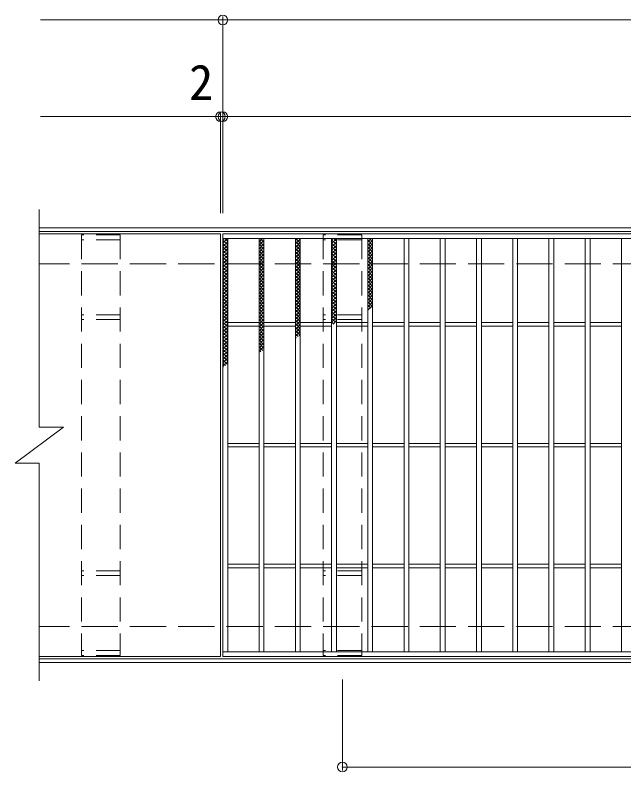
# Model space of a CAD drawing. Units: millimetres on the paper, enlarged 2 times, with parts at other scales. Extents: x -328 to 456, y -387 to 322.
# Drawn here: x -161.3 to -60.5, y 190.5 to 315.8 of the extents above; entities that cross this region are included whole.
import ezdxf
from ezdxf.enums import TextEntityAlignment as Align

# ---------------------------------------------------------------- set-up
doc = ezdxf.new("R2010")
doc.units = ezdxf.units.MM
doc.header["$LTSCALE"] = 2
doc.header["$PDMODE"] = 32
doc.header["$PDSIZE"] = 1.6
doc.linetypes.add('DASHED2', pattern=[3, 2, -1])
doc.linetypes.add('DASHED3', pattern=[4, 3, -1])
for name, color, linetype, lineweight in [('C-1', 2, 'Continuous', 9), ('C-2', 3, 'Continuous', 9), ('C-4', 7, 'Continuous', 9), ('C-8', 3, 'DASHED2', 9), ('C-9', 6, 'Continuous', 5)]:
    doc.layers.add(name, color=color, linetype=linetype, lineweight=lineweight)
doc.styles.add('ＭＳ ゴシック', font='')
doc.styles.get('ＭＳ ゴシック').set_extended_font_data('MS Gothic')

msp = doc.modelspace()

# ---------------------------------------------------------------- linework, layer by layer
at = {"layer": 'C-1'}
for p, q in [((103.719, 280.598), (-157.281, 280.598)), ((103.719, 279.998), (-157.281, 279.998)), ((103.719, 209.198), (-157.281, 209.198)), ((103.719, 208.598), (-157.281, 208.598))]:
    msp.add_line(p, q, dxfattribs=at)
at = {"layer": 'C-1', "linetype": 'DASHED3'}
for p, q in [((103.719, 274.598), (-157.281, 274.598)), ((103.719, 214.598), (-157.281, 214.598))]:
    msp.add_line(p, q, dxfattribs=at)
at = {"layer": 'C-2'}
for p, q in [((-157.281, 283.598), (-157.281, 247.598)), ((-127.281, 279.598), (-157.281, 279.598)), ((-127.281, 279.598), (-127.281, 209.598)), ((-126.881, 278.798), (71.919, 278.798)), ((-126.081, 210.398), (-126.081, 278.798)), ((-120.881, 210.398), (-120.881, 278.798)), ((-120.081, 210.398), (-120.081, 278.798)), ((-114.881, 210.398), (-114.881, 278.798)), ((-114.081, 210.398), (-114.081, 278.798)), ((-108.881, 210.398), (-108.881, 278.798)), ((-108.081, 210.398), (-108.081, 278.798)), ((-102.881, 210.398), (-102.881, 278.798)), ((-102.081, 210.398), (-102.081, 278.798)), ((-96.881, 210.398), (-96.881, 278.798)), ((-96.081, 210.398), (-96.081, 278.798)), ((-90.881, 210.398), (-90.881, 278.798)), ((-90.081, 210.398), (-90.081, 278.798)), ((-84.881, 210.398), (-84.881, 278.798)), ((-84.081, 210.398), (-84.081, 278.798)), ((-78.881, 210.398), (-78.881, 278.798)), ((-78.081, 210.398), (-78.081, 278.798)), ((-72.881, 210.398), (-72.881, 278.798)), ((-72.081, 210.398), (-72.081, 278.798)), ((-66.881, 210.398), (-66.881, 278.798)), ((-66.081, 210.398), (-66.081, 278.798)), ((-60.881, 210.398), (-60.881, 278.798)), ((-126.081, 264.898), (-120.881, 264.898)), ((-120.081, 264.898), (-114.881, 264.898)), ((-114.081, 264.898), (-108.881, 264.898)), ((-108.081, 264.898), (-102.881, 264.898)), ((-102.081, 264.898), (-96.881, 264.898)), ((-96.081, 264.898), (-90.881, 264.898)), ((-90.081, 264.898), (-84.881, 264.898)), ((-84.081, 264.898), (-78.881, 264.898)), ((-78.081, 264.898), (-72.881, 264.898)), ((-72.081, 264.898), (-66.881, 264.898)), ((-66.081, 264.898), (-60.881, 264.898)), ((-126.081, 264.298), (-120.881, 264.298)), ((-120.081, 264.298), (-114.881, 264.298)), ((-114.081, 264.298), (-108.881, 264.298)), ((-108.081, 264.298), (-102.881, 264.298)), ((-102.081, 264.298), (-96.881, 264.298)), ((-96.081, 264.298), (-90.881, 264.298)), ((-90.081, 264.298), (-84.881, 264.298)), ((-84.081, 264.298), (-78.881, 264.298)), ((-78.081, 264.298), (-72.881, 264.298)), ((-72.081, 264.298), (-66.881, 264.298)), ((-66.081, 264.298), (-60.881, 264.298)), ((-161.281, 241.598), (-153.281, 247.598)), ((-157.281, 247.598), (-153.281, 247.598)), ((-126.081, 244.898), (-120.881, 244.898)), ((-120.081, 244.898), (-114.881, 244.898)), ((-114.081, 244.898), (-108.881, 244.898)), ((-108.081, 244.898), (-102.881, 244.898)), ((-102.081, 244.898), (-96.881, 244.898)), ((-96.081, 244.898), (-90.881, 244.898)), ((-90.081, 244.898), (-84.881, 244.898)), ((-84.081, 244.898), (-78.881, 244.898)), ((-78.081, 244.898), (-72.881, 244.898)), ((-72.081, 244.898), (-66.881, 244.898)), ((-66.081, 244.898), (-60.881, 244.898)), ((-126.081, 244.298), (-120.881, 244.298)), ((-120.081, 244.298), (-114.881, 244.298)), ((-114.081, 244.298), (-108.881, 244.298)), ((-108.081, 244.298), (-102.881, 244.298)), ((-102.081, 244.298), (-96.881, 244.298)), ((-96.081, 244.298), (-90.881, 244.298)), ((-90.081, 244.298), (-84.881, 244.298)), ((-84.081, 244.298), (-78.881, 244.298)), ((-78.081, 244.298), (-72.881, 244.298)), ((-72.081, 244.298), (-66.881, 244.298)), ((-66.081, 244.298), (-60.881, 244.298)), ((-161.281, 241.598), (-157.281, 241.598)), ((-157.281, 241.598), (-157.281, 205.598)), ((-126.081, 224.898), (-120.881, 224.898)), ((-126.081, 224.298), (-120.881, 224.298)), ((-120.081, 224.898), (-114.881, 224.898)), ((-120.081, 224.298), (-114.881, 224.298)), ((-114.081, 224.898), (-108.881, 224.898)), ((-114.081, 224.298), (-108.881, 224.298)), ((-108.081, 224.898), (-102.881, 224.898)), ((-108.081, 224.298), (-102.881, 224.298)), ((-102.081, 224.898), (-96.881, 224.898)), ((-102.081, 224.298), (-96.881, 224.298)), ((-96.081, 224.898), (-90.881, 224.898)), ((-96.081, 224.298), (-90.881, 224.298)), ((-90.081, 224.898), (-84.881, 224.898)), ((-90.081, 224.298), (-84.881, 224.298)), ((-84.081, 224.898), (-78.881, 224.898)), ((-84.081, 224.298), (-78.881, 224.298)), ((-78.081, 224.898), (-72.881, 224.898)), ((-78.081, 224.298), (-72.881, 224.298)), ((-72.081, 224.898), (-66.881, 224.898)), ((-72.081, 224.298), (-66.881, 224.298)), ((-66.081, 224.898), (-60.881, 224.898)), ((-66.081, 224.298), (-60.881, 224.298)), ((-127.281, 209.598), (-157.281, 209.598)), ((71.919, 210.398), (-126.881, 210.398)), ((71.919, 209.598), (-126.881, 209.598))]:
    msp.add_line(p, q, dxfattribs=at)
msp.add_lwpolyline([(-126.881, 209.598), (-126.881, 279.598), (71.919, 279.598)], dxfattribs=at)
at = {"layer": 'C-4'}
for p, q in [((-157.081, 314.998), (103.919, 314.998)), ((-126.881, 282.998), (-126.881, 315.598)), ((-127.281, 282.998), (-127.281, 299.598)), ((-157.081, 298.998), (103.919, 298.998)), ((-107.081, 190.707), (-107.081, 205.798)), ((-107.081, 191.307), (72.919, 191.307))]:
    msp.add_line(p, q, dxfattribs=at)
for p in [(-126.881, 314.998), (-127.281, 298.998), (-126.881, 298.998), (-107.081, 191.307)]:
    msp.add_point(p, dxfattribs=at)
at = {"layer": 'C-8'}
for p, q in [((-143.881, 278.598), (-150.281, 278.598)), ((-143.881, 279.398), (-143.881, 209.798)), ((-103.881, 278.598), (-110.281, 278.598)), ((-103.881, 279.398), (-103.881, 209.798)), ((-143.881, 266.198), (-150.281, 266.198)), ((-103.881, 266.198), (-110.281, 266.198)), ((-143.881, 265.398), (-150.281, 265.398)), ((-103.881, 265.398), (-110.281, 265.398)), ((-143.881, 223.798), (-150.281, 223.798)), ((-103.881, 223.798), (-110.281, 223.798)), ((-143.881, 222.998), (-150.281, 222.998)), ((-103.881, 222.998), (-110.281, 222.998)), ((-143.881, 210.598), (-150.281, 210.598)), ((-103.881, 210.598), (-110.281, 210.598)), ((-143.881, 209.798), (-150.281, 209.798)), ((-103.881, 209.798), (-110.281, 209.798))]:
    msp.add_line(p, q, dxfattribs=at)
for points in [[(-143.881, 279.398), (-150.281, 279.398), (-150.281, 209.798)], [(-103.881, 279.398), (-110.281, 279.398), (-110.281, 209.798)]]:
    msp.add_lwpolyline(points, dxfattribs=at)
at = {"layer": 'C-9'}
for p, q in [((-126.881, 278.04), (-126.123, 278.798)), ((-126.881, 278.605), (-126.688, 278.798)), ((-126.881, 278.55), (-126.081, 277.75)), ((-126.881, 277.474), (-126.081, 278.274)), ((-126.563, 278.798), (-126.081, 278.316)), ((-120.881, 278.262), (-120.346, 278.798)), ((-120.881, 277.697), (-120.081, 278.497)), ((-120.881, 278.429), (-120.081, 277.629)), ((-120.683, 278.798), (-120.081, 278.195)), ((-120.118, 278.798), (-120.081, 278.761)), ((-114.881, 278.476), (-114.559, 278.798)), ((-114.881, 277.91), (-114.081, 278.71)), ((-114.881, 278.3), (-114.081, 277.5)), ((-114.813, 278.798), (-114.081, 278.066)), ((-114.247, 278.798), (-114.081, 278.631)), ((-108.881, 278.554), (-108.638, 278.798)), ((-108.881, 277.988), (-108.081, 278.788)), ((-108.881, 278.601), (-108.081, 277.801)), ((-108.881, 277.423), (-108.081, 278.223)), ((-108.512, 278.798), (-108.081, 278.366)), ((-102.881, 278.248), (-102.331, 278.798)), ((-102.881, 278.517), (-102.081, 277.717)), ((-102.881, 277.682), (-102.081, 278.482)), ((-102.596, 278.798), (-102.081, 278.282)), ((-126.881, 277.984), (-126.081, 277.184)), ((-126.881, 276.908), (-126.081, 277.708)), ((-126.881, 277.419), (-126.081, 276.618)), ((-126.881, 276.343), (-126.081, 277.142)), ((-120.881, 277.131), (-120.081, 277.931)), ((-120.881, 277.864), (-120.081, 277.064)), ((-120.881, 276.565), (-120.081, 277.365)), ((-120.881, 277.298), (-120.081, 276.498)), ((-114.881, 277.344), (-114.081, 278.144)), ((-114.881, 277.734), (-114.081, 276.934)), ((-114.881, 276.779), (-114.081, 277.579)), ((-114.881, 277.168), (-114.081, 276.368)), ((-114.881, 276.213), (-114.081, 277.013)), ((-108.881, 278.035), (-108.081, 277.235)), ((-108.881, 276.857), (-108.081, 277.657)), ((-108.881, 277.469), (-108.081, 276.669)), ((-108.881, 276.291), (-108.081, 277.091)), ((-108.881, 276.904), (-108.081, 276.104)), ((-102.881, 277.951), (-102.081, 277.151)), ((-102.881, 277.116), (-102.081, 277.916)), ((-102.881, 277.385), (-102.081, 276.585)), ((-102.881, 276.55), (-102.081, 277.351)), ((-126.881, 276.853), (-126.081, 276.053)), ((-126.881, 275.777), (-126.081, 276.577)), ((-126.881, 276.287), (-126.081, 275.487)), ((-126.881, 275.211), (-126.081, 276.011)), ((-126.881, 275.721), (-126.081, 274.921)), ((-120.881, 276), (-120.081, 276.8)), ((-120.881, 276.732), (-120.081, 275.932)), ((-120.881, 275.434), (-120.081, 276.234)), ((-120.881, 276.167), (-120.081, 275.367)), ((-120.881, 274.868), (-120.081, 275.668)), ((-114.881, 276.603), (-114.081, 275.803)), ((-114.881, 275.647), (-114.081, 276.447)), ((-114.881, 276.037), (-114.081, 275.237)), ((-114.881, 275.082), (-114.081, 275.882)), ((-108.881, 275.726), (-108.081, 276.526)), ((-108.881, 276.338), (-108.081, 275.538)), ((-108.881, 275.16), (-108.081, 275.96)), ((-108.881, 275.772), (-108.081, 274.972)), ((-102.881, 276.82), (-102.081, 276.02)), ((-102.881, 275.985), (-102.081, 276.785)), ((-102.881, 276.254), (-102.081, 275.454)), ((-102.881, 275.419), (-102.081, 276.219)), ((-102.881, 275.688), (-102.081, 274.888)), ((-102.881, 274.853), (-102.081, 275.653)), ((-126.881, 274.645), (-126.081, 275.445)), ((-126.881, 275.156), (-126.081, 274.356)), ((-126.881, 274.08), (-126.081, 274.88)), ((-126.881, 274.59), (-126.081, 273.79)), ((-120.881, 275.601), (-120.081, 274.801)), ((-120.881, 274.302), (-120.081, 275.103)), ((-120.881, 275.035), (-120.081, 274.235)), ((-120.881, 273.737), (-120.081, 274.537)), ((-120.881, 274.47), (-120.081, 273.67)), ((-114.881, 275.471), (-114.081, 274.671)), ((-114.881, 274.516), (-114.081, 275.316)), ((-114.881, 274.906), (-114.081, 274.106)), ((-114.881, 273.95), (-114.081, 274.75)), ((-108.881, 274.594), (-108.081, 275.394)), ((-108.881, 275.207), (-108.081, 274.406)), ((-108.881, 274.029), (-108.081, 274.829)), ((-108.881, 274.641), (-108.081, 273.841)), ((-102.881, 275.123), (-102.081, 274.322)), ((-102.881, 274.288), (-102.081, 275.088)), ((-102.881, 274.557), (-102.081, 273.757)), ((-102.881, 273.722), (-102.081, 274.522)), ((-126.881, 273.514), (-126.081, 274.314)), ((-126.881, 274.024), (-126.081, 273.224)), ((-126.881, 272.948), (-126.081, 273.748)), ((-126.881, 273.459), (-126.081, 272.659)), ((-126.881, 272.383), (-126.081, 273.183)), ((-120.881, 273.171), (-120.081, 273.971)), ((-120.881, 273.904), (-120.081, 273.104)), ((-120.881, 272.605), (-120.081, 273.405)), ((-120.881, 273.338), (-120.081, 272.538)), ((-114.881, 274.34), (-114.081, 273.54)), ((-114.881, 273.385), (-114.081, 274.185)), ((-114.881, 273.774), (-114.081, 272.974)), ((-114.881, 272.819), (-114.081, 273.619)), ((-114.881, 273.209), (-114.081, 272.409)), ((-108.881, 273.463), (-108.081, 274.263)), ((-108.881, 274.075), (-108.081, 273.275)), ((-108.881, 272.897), (-108.081, 273.697)), ((-108.881, 273.509), (-108.081, 272.709)), ((-102.881, 273.991), (-102.081, 273.191)), ((-102.881, 273.156), (-102.081, 273.956)), ((-102.881, 273.425), (-102.081, 272.625)), ((-102.881, 272.591), (-102.081, 273.391)), ((-126.881, 272.893), (-126.081, 272.093)), ((-126.881, 271.817), (-126.081, 272.617)), ((-126.881, 272.327), (-126.081, 271.527)), ((-126.881, 271.251), (-126.081, 272.051)), ((-120.881, 272.04), (-120.081, 272.84)), ((-120.881, 272.773), (-120.081, 271.973)), ((-120.881, 271.474), (-120.081, 272.274)), ((-120.881, 272.207), (-120.081, 271.407)), ((-114.881, 272.253), (-114.081, 273.053)), ((-114.881, 272.643), (-114.081, 271.843)), ((-114.881, 271.688), (-114.081, 272.488)), ((-114.881, 272.077), (-114.081, 271.277)), ((-114.881, 271.122), (-114.081, 271.922)), ((-108.881, 272.332), (-108.081, 273.132)), ((-108.881, 272.944), (-108.081, 272.144)), ((-108.881, 271.766), (-108.081, 272.566)), ((-108.881, 272.378), (-108.081, 271.578)), ((-108.881, 271.2), (-108.081, 272)), ((-102.881, 272.86), (-102.081, 272.06)), ((-102.881, 272.025), (-102.081, 272.825)), ((-102.881, 272.294), (-102.081, 271.494)), ((-102.881, 271.459), (-102.081, 272.259)), ((-126.881, 271.762), (-126.081, 270.962)), ((-126.881, 270.686), (-126.081, 271.486)), ((-126.881, 271.196), (-126.081, 270.396)), ((-126.881, 270.12), (-126.081, 270.92)), ((-126.881, 270.63), (-126.081, 269.83)), ((-120.881, 270.908), (-120.081, 271.708)), ((-120.881, 271.641), (-120.081, 270.841)), ((-120.881, 270.343), (-120.081, 271.143)), ((-120.881, 271.076), (-120.081, 270.276)), ((-114.881, 271.512), (-114.081, 270.712)), ((-114.881, 270.556), (-114.081, 271.356)), ((-114.881, 270.946), (-114.081, 270.146)), ((-114.881, 269.991), (-114.081, 270.791)), ((-108.881, 271.812), (-108.081, 271.012)), ((-108.881, 270.635), (-108.081, 271.435)), ((-108.881, 271.247), (-108.081, 270.447)), ((-108.881, 270.069), (-108.081, 270.869)), ((-108.881, 270.681), (-108.081, 269.881)), ((-102.881, 271.728), (-102.081, 270.928)), ((-102.881, 270.894), (-102.081, 271.694)), ((-102.881, 271.163), (-102.081, 270.363)), ((-102.881, 270.328), (-102.081, 271.128)), ((-126.881, 269.554), (-126.081, 270.354)), ((-126.881, 270.065), (-126.081, 269.265)), ((-126.881, 268.989), (-126.081, 269.789)), ((-126.881, 269.499), (-126.081, 268.699)), ((-120.881, 269.777), (-120.081, 270.577)), ((-120.881, 270.51), (-120.081, 269.71)), ((-120.881, 269.211), (-120.081, 270.011)), ((-120.881, 269.944), (-120.081, 269.144)), ((-120.881, 268.646), (-120.081, 269.446)), ((-120.881, 269.378), (-120.081, 268.578)), ((-114.881, 270.38), (-114.081, 269.58)), ((-114.881, 269.425), (-114.081, 270.225)), ((-114.881, 269.815), (-114.081, 269.015)), ((-114.881, 268.859), (-114.081, 269.659)), ((-108.881, 269.503), (-108.081, 270.303)), ((-108.881, 270.115), (-108.081, 269.315)), ((-108.881, 268.937), (-108.081, 269.737)), ((-108.881, 269.55), (-108.081, 268.75)), ((-102.881, 270.597), (-102.081, 269.797)), ((-102.881, 269.762), (-102.081, 270.562)), ((-102.881, 270.031), (-102.081, 269.231)), ((-102.881, 269.197), (-102.081, 269.997)), ((-102.881, 269.466), (-102.081, 268.666)), ((-102.881, 268.631), (-102.081, 269.431)), ((-126.881, 268.423), (-126.081, 269.223)), ((-126.881, 268.933), (-126.081, 268.133)), ((-126.881, 267.857), (-126.081, 268.657)), ((-126.881, 268.367), (-126.081, 267.568)), ((-120.881, 268.08), (-120.081, 268.88)), ((-120.881, 268.813), (-120.081, 268.013)), ((-120.881, 267.514), (-120.081, 268.314)), ((-120.881, 268.247), (-120.081, 267.447)), ((-114.881, 269.249), (-114.081, 268.449)), ((-114.881, 268.294), (-114.081, 269.093)), ((-114.881, 268.683), (-114.081, 267.883)), ((-114.881, 267.728), (-114.081, 268.528)), ((-108.881, 268.372), (-108.081, 269.172)), ((-108.881, 268.984), (-108.081, 268.184)), ((-108.881, 267.806), (-108.081, 268.606)), ((-108.881, 268.418), (-108.081, 267.618)), ((-102.881, 268.9), (-102.081, 268.1)), ((-102.881, 268.065), (-102.081, 268.865)), ((-102.881, 268.334), (-102.081, 267.534)), ((-102.881, 267.5), (-102.081, 268.3)), ((-126.881, 267.292), (-126.081, 268.092)), ((-126.881, 267.802), (-126.081, 267.002)), ((-126.881, 266.726), (-126.081, 267.526)), ((-126.881, 267.236), (-126.081, 266.436)), ((-126.881, 266.16), (-126.081, 266.96)), ((-120.881, 266.949), (-120.081, 267.749)), ((-120.881, 267.681), (-120.081, 266.881)), ((-120.881, 266.383), (-120.081, 267.183)), ((-120.881, 267.116), (-120.081, 266.316)), ((-114.881, 268.117), (-114.081, 267.317)), ((-114.881, 267.162), (-114.081, 267.962)), ((-114.881, 267.552), (-114.081, 266.752)), ((-114.881, 266.596), (-114.081, 267.396)), ((-114.881, 266.986), (-114.081, 266.186)), ((-108.881, 267.24), (-108.081, 268.04)), ((-108.881, 267.853), (-108.081, 267.053)), ((-108.881, 266.675), (-108.081, 267.475)), ((-108.881, 267.287), (-108.081, 266.487)), ((-108.881, 266.109), (-108.081, 266.909)), ((-102.881, 267.769), (-102.39, 267.277)), ((-102.881, 266.934), (-102.081, 267.734)), ((-102.881, 267.203), (-102.707, 267.029)), ((-126.881, 266.67), (-126.081, 265.871)), ((-126.881, 265.594), (-126.081, 266.395)), ((-126.881, 266.105), (-126.081, 265.305)), ((-126.881, 265.029), (-126.081, 265.829)), ((-120.881, 265.817), (-120.081, 266.617)), ((-120.881, 266.55), (-120.081, 265.75)), ((-120.881, 265.252), (-120.081, 266.051)), ((-120.881, 265.984), (-120.081, 265.184)), ((-114.881, 266.031), (-114.081, 266.831)), ((-114.881, 266.421), (-114.081, 265.62)), ((-114.881, 265.465), (-114.081, 266.265)), ((-114.881, 265.855), (-114.081, 265.055)), ((-114.881, 264.899), (-114.081, 265.699)), ((-108.881, 266.721), (-108.081, 265.921)), ((-108.881, 265.543), (-108.081, 266.343)), ((-108.881, 266.156), (-108.081, 265.356)), ((-108.881, 264.978), (-108.081, 265.778)), ((-126.881, 265.539), (-126.081, 264.739)), ((-126.881, 264.463), (-126.081, 265.263)), ((-126.881, 264.973), (-126.081, 264.173)), ((-126.881, 263.897), (-126.081, 264.697)), ((-126.881, 264.408), (-126.081, 263.608)), ((-120.881, 264.686), (-120.081, 265.486)), ((-120.881, 265.419), (-120.081, 264.619)), ((-120.881, 264.12), (-120.081, 264.92)), ((-120.881, 264.853), (-120.081, 264.053)), ((-114.881, 265.289), (-114.081, 264.489)), ((-114.881, 264.334), (-114.081, 265.134)), ((-114.881, 264.723), (-114.081, 263.923)), ((-114.881, 263.768), (-114.081, 264.568)), ((-108.881, 265.59), (-108.249, 264.958)), ((-108.881, 265.024), (-108.566, 264.71)), ((-108.644, 264.649), (-108.081, 265.212)), ((-126.881, 263.332), (-126.081, 264.132)), ((-126.881, 263.842), (-126.081, 263.042)), ((-126.881, 262.766), (-126.081, 263.566)), ((-126.881, 263.276), (-126.081, 262.476)), ((-120.881, 263.555), (-120.081, 264.354)), ((-120.881, 264.287), (-120.081, 263.487)), ((-120.881, 262.989), (-120.081, 263.789)), ((-120.881, 263.722), (-120.081, 262.922)), ((-120.881, 262.423), (-120.081, 263.223)), ((-120.881, 263.156), (-120.081, 262.356)), ((-114.881, 264.158), (-114.081, 263.358)), ((-114.881, 263.202), (-114.081, 264.002)), ((-114.881, 263.592), (-114.107, 262.819)), ((-114.881, 262.637), (-114.081, 263.437)), ((-126.881, 262.2), (-126.081, 263)), ((-126.881, 262.711), (-126.081, 261.911)), ((-126.881, 261.635), (-126.081, 262.435)), ((-126.881, 262.145), (-126.081, 261.345)), ((-126.881, 261.069), (-126.081, 261.869)), ((-120.881, 261.857), (-120.081, 262.657)), ((-120.881, 262.59), (-120.081, 261.79)), ((-120.881, 261.292), (-120.081, 262.092)), ((-120.881, 262.025), (-120.081, 261.225)), ((-114.881, 263.026), (-114.425, 262.571)), ((-114.881, 262.461), (-114.743, 262.323)), ((-114.225, 262.727), (-114.081, 262.871)), ((-126.881, 261.579), (-126.081, 260.779)), ((-126.881, 260.503), (-126.081, 261.303)), ((-126.881, 261.014), (-126.081, 260.214)), ((-126.881, 259.938), (-126.081, 260.738)), ((-120.881, 260.726), (-120.081, 261.526)), ((-120.881, 261.459), (-120.081, 260.659)), ((-120.881, 260.16), (-120.081, 260.96)), ((-120.881, 260.893), (-120.284, 260.296)), ((-126.881, 260.448), (-126.081, 259.648)), ((-126.881, 259.372), (-126.081, 260.172)), ((-126.881, 259.882), (-126.081, 259.082)), ((-126.881, 258.806), (-126.081, 259.606)), ((-120.881, 260.328), (-120.602, 260.048)), ((-126.881, 259.317), (-126.081, 258.517)), ((-126.881, 258.241), (-126.081, 259.041)), ((-126.881, 258.751), (-126.143, 258.013)), ((-126.881, 257.675), (-126.081, 258.475)), ((-126.881, 258.185), (-126.46, 257.765)), ((-126.881, 257.62), (-126.778, 257.517))]:
    msp.add_line(p, q, dxfattribs=at)

# ---------------------------------------------------------------- texts
at = {"layer": 'C-4', "color": 2, "style": 'ＭＳ ゴシック'}
msp.add_text('2', height=5.865, dxfattribs=at).set_placement((-132.473, 299.998), align=Align.BOTTOM_LEFT)

doc.saveas('drawing.dxf')
